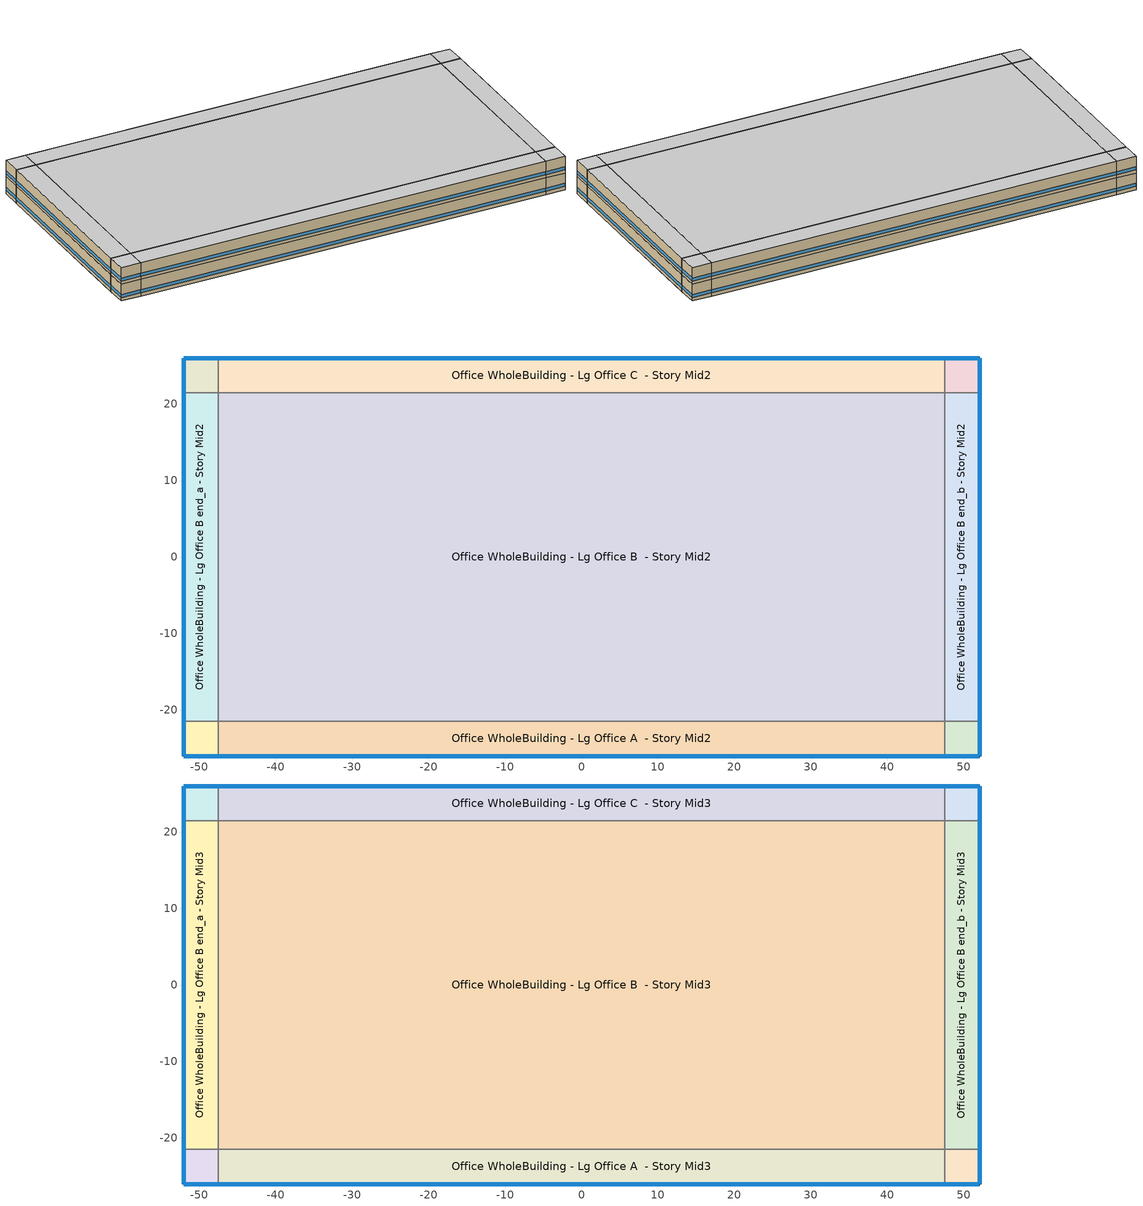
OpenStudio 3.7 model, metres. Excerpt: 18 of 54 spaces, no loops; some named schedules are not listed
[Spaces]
Office WholeBuilding - Lg Office A end_a - Story Mid2
 floor adiabatic (Typical Interior Floor): -52.05,-26.03 -52.05,-21.46 -47.48,-21.46 -47.48,-26.03 z7.92
 wall outside: -52.05,-21.46 -52.05,-26.03 -47.48,-26.03 z7.92:11.89
 wall to Office WholeBuilding - Lg Office B end_a - Story Mid2: -47.48,-21.46 -52.05,-21.46 z7.92:11.89
 wall to Office WholeBuilding - Lg Office A  - Story Mid2: -47.48,-26.03 -47.48,-21.46 z7.92:11.89
 window (Window U-0.56 SHGC 0.27): -52.05,-21.48 -52.05,-26 / -52.03,-26.03 -47.51,-26.03 z8.69:9.41
 ceiling adiabatic (Typical Interior Ceiling): -47.48,-26.03 -47.48,-21.46 -52.05,-21.46 -52.05,-26.03 z11.89
Office WholeBuilding - Lg Office B end_a - Story Mid2
 floor adiabatic (Typical Interior Floor): -52.05,-21.46 -52.05,21.46 -47.48,21.46 -47.48,-21.46 z7.92
 wall outside: -52.05,21.46 -52.05,-21.46 z7.92:11.89
 wall to Office WholeBuilding - Lg Office C end_a - Story Mid2: -47.48,21.46 -52.05,21.46 z7.92:11.89
 wall to Office WholeBuilding - Lg Office B  - Story Mid2: -47.48,-21.46 -47.48,21.46 z7.92:11.89
 window (Window U-0.56 SHGC 0.27): -52.05,21.43 -52.05,-21.43 z8.69:9.4
 ceiling adiabatic (Typical Interior Ceiling): -47.48,-21.46 -47.48,21.46 -52.05,21.46 -52.05,-21.46 z11.89
Office WholeBuilding - Lg Office C end_a - Story Mid2
 floor adiabatic (Typical Interior Floor): -52.05,21.46 -52.05,26.03 -47.48,26.03 -47.48,21.46 z7.92
 wall outside: -47.48,26.03 -52.05,26.03 -52.05,21.46 z7.92:11.89
 wall to Office WholeBuilding - Lg Office C  - Story Mid2: -47.48,21.46 -47.48,26.03 z7.92:11.89
 window (Window U-0.56 SHGC 0.27): -52.05,26 -52.05,21.48 / -47.51,26.03 -52.03,26.03 z8.69:9.41
 ceiling adiabatic (Typical Interior Ceiling): -47.48,21.46 -47.48,26.03 -52.05,26.03 -52.05,21.46 z11.89
Office WholeBuilding - Lg Office A  - Story Mid2
 floor adiabatic (Typical Interior Floor): -47.48,-26.03 -47.48,-21.46 47.48,-21.46 47.48,-26.03 z7.92
 wall outside: -47.48,-26.03 47.48,-26.03 z7.92:11.89
 wall to Office WholeBuilding - Lg Office B  - Story Mid2: 47.48,-21.46 -47.48,-21.46 z7.92:11.89
 wall to Office WholeBuilding - Lg Office A end_b - Story Mid2: 47.48,-26.03 47.48,-21.46 z7.92:11.89
 window (Window U-0.56 SHGC 0.27): -47.46,-26.03 47.46,-26.03 z8.69:9.4
 ceiling adiabatic (Typical Interior Ceiling): 47.48,-26.03 47.48,-21.46 -47.48,-21.46 -47.48,-26.03 z11.89
Office WholeBuilding - Lg Office B  - Story Mid2
 floor adiabatic (Typical Interior Floor): -47.48,-21.46 -47.48,21.46 47.48,21.46 47.48,-21.46 z7.92
 wall to Office WholeBuilding - Lg Office C  - Story Mid2: 47.48,21.46 -47.48,21.46 z7.92:11.89
 wall to Office WholeBuilding - Lg Office B end_b - Story Mid2: 47.48,-21.46 47.48,21.46 z7.92:11.89
 ceiling adiabatic (Typical Interior Ceiling): 47.48,-21.46 47.48,21.46 -47.48,21.46 -47.48,-21.46 z11.89
Office WholeBuilding - Lg Office C  - Story Mid2
 floor adiabatic (Typical Interior Floor): -47.48,21.46 -47.48,26.03 47.48,26.03 47.48,21.46 z7.92
 wall outside: 47.48,26.03 -47.48,26.03 z7.92:11.89
 wall to Office WholeBuilding - Lg Office C end_b - Story Mid2: 47.48,21.46 47.48,26.03 z7.92:11.89
 window (Window U-0.56 SHGC 0.27): 47.46,26.03 -47.46,26.03 z8.69:9.4
 ceiling adiabatic (Typical Interior Ceiling): 47.48,21.46 47.48,26.03 -47.48,26.03 -47.48,21.46 z11.89
Office WholeBuilding - Lg Office A end_b - Story Mid2
 floor adiabatic (Typical Interior Floor): 47.48,-26.03 47.48,-21.46 52.05,-21.46 52.05,-26.03 z7.92
 wall outside: 47.48,-26.03 52.05,-26.03 52.05,-21.46 z7.92:11.89
 wall to Office WholeBuilding - Lg Office B end_b - Story Mid2: 52.05,-21.46 47.48,-21.46 z7.92:11.89
 window (Window U-0.56 SHGC 0.27): 47.51,-26.03 52.03,-26.03 / 52.05,-26 52.05,-21.48 z8.69:9.41
 ceiling adiabatic (Typical Interior Ceiling): 52.05,-26.03 52.05,-21.46 47.48,-21.46 47.48,-26.03 z11.89
Office WholeBuilding - Lg Office B end_b - Story Mid2
 floor adiabatic (Typical Interior Floor): 47.48,-21.46 47.48,21.46 52.05,21.46 52.05,-21.46 z7.92
 wall outside: 52.05,-21.46 52.05,21.46 z7.92:11.89
 wall to Office WholeBuilding - Lg Office C end_b - Story Mid2: 52.05,21.46 47.48,21.46 z7.92:11.89
 window (Window U-0.56 SHGC 0.27): 52.05,-21.43 52.05,21.43 z8.69:9.4
 ceiling adiabatic (Typical Interior Ceiling): 52.05,-21.46 52.05,21.46 47.48,21.46 47.48,-21.46 z11.89
Office WholeBuilding - Lg Office C end_b - Story Mid2
 floor adiabatic (Typical Interior Floor): 47.48,21.46 47.48,26.03 52.05,26.03 52.05,21.46 z7.92
 wall outside: 52.05,21.46 52.05,26.03 47.48,26.03 z7.92:11.89
 window (Window U-0.56 SHGC 0.27): 52.03,26.03 47.51,26.03 / 52.05,21.48 52.05,26 z8.69:9.41
 ceiling adiabatic (Typical Interior Ceiling): 52.05,21.46 52.05,26.03 47.48,26.03 47.48,21.46 z11.89
Office WholeBuilding - Lg Office A end_a - Story Mid3
 floor adiabatic (Typical Interior Floor): -52.05,-26.03 -52.05,-21.46 -47.48,-21.46 -47.48,-26.03 z11.89
 wall outside: -52.05,-21.46 -52.05,-26.03 -47.48,-26.03 z11.89:15.85
 wall to Office WholeBuilding - Lg Office B end_a - Story Mid3: -47.48,-21.46 -52.05,-21.46 z11.89:15.85
 wall to Office WholeBuilding - Lg Office A  - Story Mid3: -47.48,-26.03 -47.48,-21.46 z11.89:15.85
 window (Window U-0.56 SHGC 0.27): -52.05,-21.48 -52.05,-26 / -52.03,-26.03 -47.51,-26.03 z12.65:13.37
 ceiling adiabatic (Typical Interior Ceiling): -47.48,-26.03 -47.48,-21.46 -52.05,-21.46 -52.05,-26.03 z15.85
Office WholeBuilding - Lg Office B end_a - Story Mid3
 floor adiabatic (Typical Interior Floor): -52.05,-21.46 -52.05,21.46 -47.48,21.46 -47.48,-21.46 z11.89
 wall outside: -52.05,21.46 -52.05,-21.46 z11.89:15.85
 wall to Office WholeBuilding - Lg Office C end_a - Story Mid3: -47.48,21.46 -52.05,21.46 z11.89:15.85
 wall to Office WholeBuilding - Lg Office B  - Story Mid3: -47.48,-21.46 -47.48,21.46 z11.89:15.85
 window (Window U-0.56 SHGC 0.27): -52.05,21.43 -52.05,-21.43 z12.65:13.36
 ceiling adiabatic (Typical Interior Ceiling): -47.48,-21.46 -47.48,21.46 -52.05,21.46 -52.05,-21.46 z15.85
Office WholeBuilding - Lg Office C end_a - Story Mid3
 floor adiabatic (Typical Interior Floor): -52.05,21.46 -52.05,26.03 -47.48,26.03 -47.48,21.46 z11.89
 wall outside: -47.48,26.03 -52.05,26.03 -52.05,21.46 z11.89:15.85
 wall to Office WholeBuilding - Lg Office C  - Story Mid3: -47.48,21.46 -47.48,26.03 z11.89:15.85
 window (Window U-0.56 SHGC 0.27): -52.05,26 -52.05,21.48 / -47.51,26.03 -52.03,26.03 z12.65:13.37
 ceiling adiabatic (Typical Interior Ceiling): -47.48,21.46 -47.48,26.03 -52.05,26.03 -52.05,21.46 z15.85
Office WholeBuilding - Lg Office A  - Story Mid3
 floor adiabatic (Typical Interior Floor): -47.48,-26.03 -47.48,-21.46 47.48,-21.46 47.48,-26.03 z11.89
 wall outside: -47.48,-26.03 47.48,-26.03 z11.89:15.85
 wall to Office WholeBuilding - Lg Office B  - Story Mid3: 47.48,-21.46 -47.48,-21.46 z11.89:15.85
 wall to Office WholeBuilding - Lg Office A end_b - Story Mid3: 47.48,-26.03 47.48,-21.46 z11.89:15.85
 window (Window U-0.56 SHGC 0.27): -47.46,-26.03 47.46,-26.03 z12.65:13.36
 ceiling adiabatic (Typical Interior Ceiling): 47.48,-26.03 47.48,-21.46 -47.48,-21.46 -47.48,-26.03 z15.85
Office WholeBuilding - Lg Office B  - Story Mid3
 floor adiabatic (Typical Interior Floor): -47.48,-21.46 -47.48,21.46 47.48,21.46 47.48,-21.46 z11.89
 wall to Office WholeBuilding - Lg Office C  - Story Mid3: 47.48,21.46 -47.48,21.46 z11.89:15.85
 wall to Office WholeBuilding - Lg Office B end_b - Story Mid3: 47.48,-21.46 47.48,21.46 z11.89:15.85
 ceiling adiabatic (Typical Interior Ceiling): 47.48,-21.46 47.48,21.46 -47.48,21.46 -47.48,-21.46 z15.85
Office WholeBuilding - Lg Office C  - Story Mid3
 floor adiabatic (Typical Interior Floor): -47.48,21.46 -47.48,26.03 47.48,26.03 47.48,21.46 z11.89
 wall outside: 47.48,26.03 -47.48,26.03 z11.89:15.85
 wall to Office WholeBuilding - Lg Office C end_b - Story Mid3: 47.48,21.46 47.48,26.03 z11.89:15.85
 window (Window U-0.56 SHGC 0.27): 47.46,26.03 -47.46,26.03 z12.65:13.36
 ceiling adiabatic (Typical Interior Ceiling): 47.48,21.46 47.48,26.03 -47.48,26.03 -47.48,21.46 z15.85
Office WholeBuilding - Lg Office A end_b - Story Mid3
 floor adiabatic (Typical Interior Floor): 47.48,-26.03 47.48,-21.46 52.05,-21.46 52.05,-26.03 z11.89
 wall outside: 47.48,-26.03 52.05,-26.03 52.05,-21.46 z11.89:15.85
 wall to Office WholeBuilding - Lg Office B end_b - Story Mid3: 52.05,-21.46 47.48,-21.46 z11.89:15.85
 window (Window U-0.56 SHGC 0.27): 47.51,-26.03 52.03,-26.03 / 52.05,-26 52.05,-21.48 z12.65:13.37
 ceiling adiabatic (Typical Interior Ceiling): 52.05,-26.03 52.05,-21.46 47.48,-21.46 47.48,-26.03 z15.85
Office WholeBuilding - Lg Office B end_b - Story Mid3
 floor adiabatic (Typical Interior Floor): 47.48,-21.46 47.48,21.46 52.05,21.46 52.05,-21.46 z11.89
 wall outside: 52.05,-21.46 52.05,21.46 z11.89:15.85
 wall to Office WholeBuilding - Lg Office C end_b - Story Mid3: 52.05,21.46 47.48,21.46 z11.89:15.85
 window (Window U-0.56 SHGC 0.27): 52.05,-21.43 52.05,21.43 z12.65:13.36
 ceiling adiabatic (Typical Interior Ceiling): 52.05,-21.46 52.05,21.46 47.48,21.46 47.48,-21.46 z15.85
Office WholeBuilding - Lg Office C end_b - Story Mid3
 floor adiabatic (Typical Interior Floor): 47.48,21.46 47.48,26.03 52.05,26.03 52.05,21.46 z11.89
 wall outside: 52.05,21.46 52.05,26.03 47.48,26.03 z11.89:15.85
 window (Window U-0.56 SHGC 0.27): 52.03,26.03 47.51,26.03 / 52.05,21.48 52.05,26 z12.65:13.37
 ceiling adiabatic (Typical Interior Ceiling): 52.05,21.46 52.05,26.03 47.48,26.03 47.48,21.46 z15.85
[Site]
Fulton Co Arpt Brow: Latitude {deg}=33.78; Longitude {deg}=-84.52; Time Zone {hr}=-5; Elevation {m}=256; Terrain=City
[Site:WaterMainsTemperature]
Calculation Method=Correlation; Annual Average Outdoor Air Temperature {C}=17.0175; Maximum Difference In Monthly Average Outdoor Air Temperatures {deltaC}=22.3
[SizingPeriod:DesignDay] Barometric Pressure {Pa}=98287; Rain Indicator=No; Snow Indicator=No; Day of Month=21; Daylight Saving Time Indicator=No; Humidity Condition Type=Wetbulb; Dry-Bulb Temperature Range Modifier Type=DefaultMultipliers
Name | Maximum Dry-Bulb Temperature {C} | Daily Dry-Bulb Temperature Range {deltaC} | Wind Speed {m/s} | Wind Direction {deg} | Month | Day Type | Wetbulb or DewPoint at Maximum Dry-Bulb {C} | Solar Model Indicator | ASHRAE Clear Sky Optical Depth for Beam Irradiance | ASHRAE Clear Sky Optical Depth for Diffuse Irradiance | Sky Clearness
Fulton Co Arpt Brow Ann Clg .4% Condns DB=>MWB 1 | 34.4 | 10.4 | 3.2 | 310 | 7 | SummerDesignDay | 23.6 | ASHRAETau | 0.442 | 2.202
Fulton Co Arpt Brow Ann Clg .4% Condns WB=>MDB 1 | 31.6 | 10.4 | 3.2 | 310 | 7 | SummerDesignDay | 25.4 | ASHRAETau | 0.442 | 2.202
Fulton Co Arpt Brow Ann Htg 99.6% Condns DB 1 | -6.2 | 0 | 2.9 | 330 | 1 | WinterDesignDay | -6.2 | ASHRAEClearSky |  |  | 0
Fulton Co Arpt Brow August .4% Condns DB=>MCWB 1 | 37 | 10.3 | 3.2 | 310 | 8 | SummerDesignDay | 23.4 | ASHRAETau | 0.429 | 2.269
[ClimateZones]
Climate Zone Institution Name 1=ASHRAE; Climate Zone Document Name 1=ANSI/ASHRAE Standard 169; Climate Zone Document Year 1=2006; Climate Zone Value 1=ASHRAE 169-2013-3A; Climate Zone Institution Name 2=CEC; Climate Zone Document Name 2=California Climate Zone Descriptions; Climate Zone Document Year 2=1995
[Building]
ComStock 90.1-2004|LargeOffice: Default Construction Set=ComStock 90.1-2004 - Office - ASHRAE 169-2013-3A; Default Schedule Set=Building Default Schedule Set; Standards Building Type=Office
[Site:GroundTemperature:FCfactorMethod]
January Ground Temperature {C}=16; February Ground Temperature {C}=11.9; March Ground Temperature {C}=7.7; April Ground Temperature {C}=4; May Ground Temperature {C}=7.9; June Ground Temperature {C}=13.8; July Ground Temperature {C}=17.2; August Ground Temperature {C}=20.8; September Ground Temperature {C}=24.8; October Ground Temperature {C}=26.1; November Ground Temperature {C}=26.5; December Ground Temperature {C}=22.5
[DefaultConstructionSet]
ComStock 90.1-2004 - Office - ASHRAE 169-2013-3A: Default Exterior Surface Constructions=Default Surface Constructions 1; Default Interior Surface Constructions=Default Surface Constructions 2; Default Ground Contact Surface Constructions=Default Surface Constructions 3; Default Exterior SubSurface Constructions=Default Sub Surface Constructions 1; Default Interior SubSurface Constructions=Default Sub Surface Constructions 2; Interior Partition Construction=Typical Interior Partition
[DefaultSurfaceConstructions]
Name | Floor Construction | Wall Construction | Roof Ceiling Construction
Default Surface Constructions 1 | Typical Insulated Exterior Mass Floor R-9.35 | Typical Insulated Steel Framed Exterior Wall R-8.06 | Typical IEAD Roof R-15.87
Default Surface Constructions 2 | Typical Interior Floor | Typical Interior Wall | Typical Interior Ceiling
Default Surface Constructions 3 | Typical Insulated Carpeted 6in Slab Floor | Typical Insulated Basement Mass Wall
[Construction]
Typical Insulated Exterior Mass Floor R-9.35: Typical Insulation R-6.78, 4 in. Normalweight Concrete Floor, Typical Carpet Pad
Typical IEAD Roof R-15.87: Roof Membrane, Typical Insulation R-14.76, Metal Roof Surface
Typical Interior Floor: 100mm Normalweight concrete floor, CP02 CARPET PAD
Typical Interior Wall: G01 13mm gypsum board, G01 13mm gypsum board
Typical Interior Ceiling: CP02 CARPET PAD, 100mm Normalweight concrete floor
Typical Insulated Carpeted 6in Slab Floor: 6 in. Normalweight Concrete Floor, Typical Carpet Pad
Typical Insulated Basement Mass Wall: 8 in. Concrete Block Basement Wall
U 0.57 SHGC 0.25 Dbl Ref-C-H Clr 6mm/6mm Air: REF C CLEAR HI 6MM, AIR 6MM, CLEAR 6MM
Typical Insulated Metal Door R-1.43: F08 Metal surface, Typical Insulation R-0.58
Typical Overhead Door R-0.86: Typical Insulation R-0.01
U 1.17 SHGC 0.39 Simple Glazing Skylight U-1.17 SHGC 0.0: U 1.17 SHGC 0.39 Simple Glazing U-1.17 SHGC 0.0
Typical Interior Window: Clear 3mm
Typical Interior Door; Typical Interior Partition: G05 25mm wood
Typical Insulated Steel Framed Exterior Wall R-8.06: 25mm Stucco, 5/8 in. Gypsum Board, Typical Insulation R-5.89, 5/8 in. Gypsum Board
InteriorFurnishings 1: Std Wood 6inch 1
Window U-0.56 SHGC 0.27: Simple Glazing Double - LowE - Tinted/Reflective - Aluminum
[Material:NoMass] Roughness=Smooth; Thermal Absorptance=0.9; Solar Absorptance=0.7
Name | Thermal Resistance {m2-K/W} | Visible Absorptance
Typical Insulation R-6.78 | 1.19347 | 0.7
Typical Carpet Pad; CP02 CARPET PAD | 0.21648 | 0.8
Typical Insulation R-14.76 | 2.59864 | 0.7
Typical Insulation R-0.58 | 0.101875 | 0.7
Typical Insulation R-0.01 | 0.001 | 0.7
Typical Insulation R-5.89 | 1.03652 | 0.7
[Material] Thermal Absorptance=0.9
Name | Roughness | Thickness {m} | Conductivity {W/m-K} | Density {kg/m3} | Specific Heat {J/kg-K} | Solar Absorptance | Visible Absorptance
4 in. Normalweight Concrete Floor | MediumRough | 0.1016 | 2.31 | 2322 | 832 | 0.7 | 0.7
Roof Membrane | VeryRough | 0.0095 | 0.16 | 1121.29 | 1460 | 0.7 | 0.7
Metal Roof Surface; F08 Metal surface | Smooth | 0.0008 | 45.28 | 7824 | 500 | 0.7 | 0.7
100mm Normalweight concrete floor | MediumRough | 0.1016 | 2.31045 | 2322 | 832.557 | 0.7 | 0.7
G01 13mm gypsum board | Smooth | 0.0127 | 0.160031 | 800.001 | 1090.73 | 0.7 | 0.5
6 in. Normalweight Concrete Floor | MediumRough | 0.1524 | 2.31 | 2322 | 832 | 0.7 | 0.7
8 in. Concrete Block Basement Wall | MediumRough | 0.2032 | 1.326 | 1842 | 912 | 0.7 | 0.7
G05 25mm wood | MediumSmooth | 0.0254 | 0.15 | 608 | 1630 | 0.5 | 0.5
25mm Stucco | Smooth | 0.0254 | 0.72 | 1856 | 840 | 0.7 | 0.7
5/8 in. Gypsum Board | MediumSmooth | 0.0159 | 0.16 | 800 | 1090 | 0.7 | 0.7
Std Wood 6inch 1 | MediumSmooth | 0.15 | 0.12 | 540 | 1210 | 0.7 | 0.7
[DefaultSubSurfaceConstructions]
Name | Fixed Window Construction | Operable Window Construction | Door Construction | Glass Door Construction | Overhead Door Construction | Skylight Construction | Tubular Daylight Dome Construction | Tubular Daylight Diffuser Construction
Default Sub Surface Constructions 1 | U 0.57 SHGC 0.25 Dbl Ref-C-H Clr 6mm/6mm Air | U 0.57 SHGC 0.25 Dbl Ref-C-H Clr 6mm/6mm Air | Typical Insulated Metal Door R-1.43 | U 0.57 SHGC 0.25 Dbl Ref-C-H Clr 6mm/6mm Air | Typical Overhead Door R-0.86 | U 1.17 SHGC 0.39 Simple Glazing Skylight U-1.17 SHGC 0.0 | Typical Interior Window | Typical Interior Window
Default Sub Surface Constructions 2 | Typical Interior Window | Typical Interior Window | Typical Interior Door
[WindowMaterial:Glazing] Optical Data Type=SpectralAverage; Infrared Transmittance at Normal Incidence=0; Front Side Infrared Hemispherical Emissivity=0.84; Conductivity {W/m-K}=0.9; Dirt Correction Factor for Solar and Visible Transmittance=1; Solar Diffusing=No
Name | Thickness {m} | Solar Transmittance at Normal Incidence | Front Side Solar Reflectance at Normal Incidence | Back Side Solar Reflectance at Normal Incidence | Visible Transmittance at Normal Incidence | Front Side Visible Reflectance at Normal Incidence | Back Side Visible Reflectance at Normal Incidence | Back Side Infrared Hemispherical Emissivity
REF C CLEAR HI 6MM | 0.006 | 0.2 | 0.16 | 0.39 | 0.22 | 0.17 | 0.35 | 0.55
CLEAR 6MM | 0.006 | 0.775 | 0.071 | 0.071 | 0.881 | 0.08 | 0.08 | 0.84
Clear 3mm | 0.003 | 0.837 | 0.075 | 0.075 | 0.898 | 0.081 | 0.081 | 0.84
[WindowMaterial:Gas]
AIR 6MM: Gas Type=Air; Thickness {m}=0.0063
[WindowMaterial:SimpleGlazingSystem]
Name | U-Factor {W/m2-K} | Solar Heat Gain Coefficient | Visible Transmittance
U 1.17 SHGC 0.39 Simple Glazing U-1.17 SHGC 0.0 | 6.64357 | 0.39 | 0.23
Simple Glazing Double - LowE - Tinted/Reflective - Aluminum | 3.16279 | 0.274 | 0.359
[SpaceType]
Office WholeBuilding - Lg Office - ComStock 90.1-2004: Default Schedule Set=Office WholeBuilding - Lg Office Schedule Set; Design Specification Outdoor Air Object=Office WholeBuilding - Lg Office Ventilation; Standards Building Type=Office; Standards Space Type=WholeBuilding - Lg Office
[BuildingStory] Nominal Floor to Floor Height {m}=3.9624
Name | Nominal Z Coordinate {m}
Story Mid2 | 7.9248
Story Mid3 | 11.8872
[Space] Space Type=Office WholeBuilding - Lg Office - ComStock 90.1-2004
Name | Building Story | Thermal Zone
Office WholeBuilding - Lg Office A end_a - Story Mid2 | Story Mid2 | Zone Office WholeBuilding - Lg Office A end_a - Story Mid2
Office WholeBuilding - Lg Office B end_a - Story Mid2 | Story Mid2 | Zone Office WholeBuilding - Lg Office B end_a - Story Mid2
Office WholeBuilding - Lg Office C end_a - Story Mid2 | Story Mid2 | Zone Office WholeBuilding - Lg Office C end_a - Story Mid2
Office WholeBuilding - Lg Office A  - Story Mid2 | Story Mid2 | Zone Office WholeBuilding - Lg Office A  - Story Mid2
Office WholeBuilding - Lg Office B  - Story Mid2 | Story Mid2 | Zone Office WholeBuilding - Lg Office B  - Story Mid2
Office WholeBuilding - Lg Office C  - Story Mid2 | Story Mid2 | Zone Office WholeBuilding - Lg Office C  - Story Mid2
Office WholeBuilding - Lg Office A end_b - Story Mid2 | Story Mid2 | Zone Office WholeBuilding - Lg Office A end_b - Story Mid2
Office WholeBuilding - Lg Office B end_b - Story Mid2 | Story Mid2 | Zone Office WholeBuilding - Lg Office B end_b - Story Mid2
Office WholeBuilding - Lg Office C end_b - Story Mid2 | Story Mid2 | Zone Office WholeBuilding - Lg Office C end_b - Story Mid2
Office WholeBuilding - Lg Office A end_a - Story Mid3 | Story Mid3 | Zone Office WholeBuilding - Lg Office A end_a - Story Mid3
Office WholeBuilding - Lg Office B end_a - Story Mid3 | Story Mid3 | Zone Office WholeBuilding - Lg Office B end_a - Story Mid3
Office WholeBuilding - Lg Office C end_a - Story Mid3 | Story Mid3 | Zone Office WholeBuilding - Lg Office C end_a - Story Mid3
Office WholeBuilding - Lg Office A  - Story Mid3 | Story Mid3 | Zone Office WholeBuilding - Lg Office A  - Story Mid3
Office WholeBuilding - Lg Office B  - Story Mid3 | Story Mid3 | Zone Office WholeBuilding - Lg Office B  - Story Mid3
Office WholeBuilding - Lg Office C  - Story Mid3 | Story Mid3 | Zone Office WholeBuilding - Lg Office C  - Story Mid3
Office WholeBuilding - Lg Office A end_b - Story Mid3 | Story Mid3 | Zone Office WholeBuilding - Lg Office A end_b - Story Mid3
Office WholeBuilding - Lg Office B end_b - Story Mid3 | Story Mid3 | Zone Office WholeBuilding - Lg Office B end_b - Story Mid3
Office WholeBuilding - Lg Office C end_b - Story Mid3 | Story Mid3 | Zone Office WholeBuilding - Lg Office C end_b - Story Mid3
[ThermalZone] Multiplier=1; Use Ideal Air Loads=No
Name | Thermostat
Zone Office WholeBuilding - Lg Office A end_a - Story Mid2 | Office WholeBuilding - Lg Office - ComStock 90.1-2004 Thermostat 8
Zone Office WholeBuilding - Lg Office B end_a - Story Mid2 | Office WholeBuilding - Lg Office - ComStock 90.1-2004 Thermostat 26
Zone Office WholeBuilding - Lg Office C end_a - Story Mid2 | Office WholeBuilding - Lg Office - ComStock 90.1-2004 Thermostat 44
Zone Office WholeBuilding - Lg Office A  - Story Mid2 | Office WholeBuilding - Lg Office - ComStock 90.1-2004 Thermostat 2
Zone Office WholeBuilding - Lg Office B  - Story Mid2 | Office WholeBuilding - Lg Office - ComStock 90.1-2004 Thermostat 20
Zone Office WholeBuilding - Lg Office C  - Story Mid2 | Office WholeBuilding - Lg Office - ComStock 90.1-2004 Thermostat 38
Zone Office WholeBuilding - Lg Office A end_b - Story Mid2 | Office WholeBuilding - Lg Office - ComStock 90.1-2004 Thermostat 14
Zone Office WholeBuilding - Lg Office B end_b - Story Mid2 | Office WholeBuilding - Lg Office - ComStock 90.1-2004 Thermostat 32
Zone Office WholeBuilding - Lg Office C end_b - Story Mid2 | Office WholeBuilding - Lg Office - ComStock 90.1-2004 Thermostat 50
Zone Office WholeBuilding - Lg Office A end_a - Story Mid3 | Office WholeBuilding - Lg Office - ComStock 90.1-2004 Thermostat 9
Zone Office WholeBuilding - Lg Office B end_a - Story Mid3 | Office WholeBuilding - Lg Office - ComStock 90.1-2004 Thermostat 27
Zone Office WholeBuilding - Lg Office C end_a - Story Mid3 | Office WholeBuilding - Lg Office - ComStock 90.1-2004 Thermostat 45
Zone Office WholeBuilding - Lg Office A  - Story Mid3 | Office WholeBuilding - Lg Office - ComStock 90.1-2004 Thermostat 3
Zone Office WholeBuilding - Lg Office B  - Story Mid3 | Office WholeBuilding - Lg Office - ComStock 90.1-2004 Thermostat 21
Zone Office WholeBuilding - Lg Office C  - Story Mid3 | Office WholeBuilding - Lg Office - ComStock 90.1-2004 Thermostat 39
Zone Office WholeBuilding - Lg Office A end_b - Story Mid3 | Office WholeBuilding - Lg Office - ComStock 90.1-2004 Thermostat 15
Zone Office WholeBuilding - Lg Office B end_b - Story Mid3 | Office WholeBuilding - Lg Office - ComStock 90.1-2004 Thermostat 33
Zone Office WholeBuilding - Lg Office C end_b - Story Mid3 | Office WholeBuilding - Lg Office - ComStock 90.1-2004 Thermostat 51
[People:Definition]
Office WholeBuilding - Lg Office People Definition: Number of People Calculation Method=People/Area; People per Space Floor Area {person/m2}=0.0538196; Fraction Radiant=0.3
[People]
Office WholeBuilding - Lg Office People: People Definition=Office WholeBuilding - Lg Office People Definition; Space or SpaceType=Office WholeBuilding - Lg Office - ComStock 90.1-2004; Work Efficiency Schedule=Work Efficiency Schedule; Clothing Insulation Schedule=Clothing Schedule; Air Velocity Schedule=Air Velocity Schedule; Multiplier=1
[Lights:Definition] Design Level Calculation Method=Watts/Area; Fraction Visible=0.2; Return Air Fraction=0
Name | Watts per Space Floor Area {W/m2} | Fraction Radiant
Office WholeBuilding - Lg Office - ComStock 90.1-2004 General Lights Definition | 4.61388 | 0.365
Office WholeBuilding - Lg Office - ComStock 90.1-2004 Wall Wash Lights Definition | 1.07152 | 0.165
[ElectricEquipment:Definition]
Office WholeBuilding - Lg Office Elec Equip Definition: Design Level Calculation Method=Watts/Area; Watts per Space Floor Area {W/m2}=8.07293; Fraction Latent=0; Fraction Radiant=0.5; Fraction Lost=0
[ElectricEquipment]
Office WholeBuilding - Lg Office Elec Equip: Electric Equipment Definition=Office WholeBuilding - Lg Office Elec Equip Definition; Space or SpaceType=Office WholeBuilding - Lg Office - ComStock 90.1-2004; Schedule=Office BLDG_EQUIP_EndUseData BPR Adjusted
[DesignSpecification:OutdoorAir]
Office WholeBuilding - Lg Office Ventilation: Outdoor Air Method=Sum; Outdoor Air Flow per Floor Area {m3/s-m2}=0.000508
[DefaultScheduleSet]
Name | Number of People Schedule | People Activity Level Schedule | Lighting Schedule | Electric Equipment Schedule | Infiltration Schedule | Hours of Operation Schedule
Office WholeBuilding - Lg Office Schedule Set | OfficeLarge BLDG_OCC_SCH | OfficeLarge ACTIVITY_SCH | Office BLDG_LIGHT_EndUseData | Office BLDG_EQUIP_EndUseData | OfficeLarge INFIL_SCH_PNNL
Building Default Schedule Set |  |  |  |  |  | Building Hours of Operation NonResidential
[Exterior:Lights:Definition]
Name | Design Level {W}
Parking Areas and Drives Def (W/ft^2) | 0.0414577
Building Facades Def (W/ft^2) | 0.2
Main Entries Def (W/ft) | 30
Other Doors Def (W/ft) | 20
[Exterior:Lights] Control Option=AstronomicalClock
Name | Exterior Lights Definition | Schedule | Multiplier
Parking Areas and Drives | Parking Areas and Drives Def (W/ft^2) | Always On Discrete | 228629
Building Facades | Building Facades Def (W/ft^2) | Schedule Ruleset 1 | 13321
Main Entries | Main Entries Def (W/ft) | Always On Discrete | 46.6667
Other Doors | Other Doors Def (W/ft) | Always On Discrete | 70
[ThermostatSetpoint:DualSetpoint] Heating Setpoint Temperature Schedule=OfficeLarge HTGSETP_SCH_YES_OPTIMUM; Cooling Setpoint Temperature Schedule=OfficeLarge CLGSETP_SCH_NO_SETBACK
Office WholeBuilding - Lg Office - ComStock 90.1-2004 Thermostat 2; Office WholeBuilding - Lg Office - ComStock 90.1-2004 Thermostat 3; Office WholeBuilding - Lg Office - ComStock 90.1-2004 Thermostat 8; Office WholeBuilding - Lg Office - ComStock 90.1-2004 Thermostat 9; Office WholeBuilding - Lg Office - ComStock 90.1-2004 Thermostat 14; Office WholeBuilding - Lg Office - ComStock 90.1-2004 Thermostat 15; Office WholeBuilding - Lg Office - ComStock 90.1-2004 Thermostat 20; Office WholeBuilding - Lg Office - ComStock 90.1-2004 Thermostat 21; Office WholeBuilding - Lg Office - ComStock 90.1-2004 Thermostat 26; Office WholeBuilding - Lg Office - ComStock 90.1-2004 Thermostat 27; Office WholeBuilding - Lg Office - ComStock 90.1-2004 Thermostat 32; Office WholeBuilding - Lg Office - ComStock 90.1-2004 Thermostat 33; Office WholeBuilding - Lg Office - ComStock 90.1-2004 Thermostat 38; Office WholeBuilding - Lg Office - ComStock 90.1-2004 Thermostat 39; Office WholeBuilding - Lg Office - ComStock 90.1-2004 Thermostat 44; Office WholeBuilding - Lg Office - ComStock 90.1-2004 Thermostat 45; Office WholeBuilding - Lg Office - ComStock 90.1-2004 Thermostat 50; Office WholeBuilding - Lg Office - ComStock 90.1-2004 Thermostat 51
[InternalMass:Definition]
Internal Mass Definition 2: Construction=InteriorFurnishings 1; Design Level Calculation Method=SurfaceArea/Area; Surface Area per Space Floor Area=2
[InternalMass] Internal Mass Definition=Internal Mass Definition 2; Multiplier=1
Name | Space or SpaceType
Office WholeBuilding - Lg Office C end_b - Story Mid3 Mass | Office WholeBuilding - Lg Office C end_b - Story Mid3
Office WholeBuilding - Lg Office B end_b - Story Mid3 Mass | Office WholeBuilding - Lg Office B end_b - Story Mid3
Office WholeBuilding - Lg Office C  - Story Mid3 Mass | Office WholeBuilding - Lg Office C  - Story Mid3
Office WholeBuilding - Lg Office C end_a - Story Mid3 Mass | Office WholeBuilding - Lg Office C end_a - Story Mid3
Office WholeBuilding - Lg Office C  - Story Mid2 Mass | Office WholeBuilding - Lg Office C  - Story Mid2
Office WholeBuilding - Lg Office A  - Story Mid3 Mass | Office WholeBuilding - Lg Office A  - Story Mid3
Office WholeBuilding - Lg Office B end_a - Story Mid3 Mass | Office WholeBuilding - Lg Office B end_a - Story Mid3
Office WholeBuilding - Lg Office A end_b - Story Mid3 Mass | Office WholeBuilding - Lg Office A end_b - Story Mid3
Office WholeBuilding - Lg Office B  - Story Mid3 Mass | Office WholeBuilding - Lg Office B  - Story Mid3
Office WholeBuilding - Lg Office C end_b - Story Mid2 Mass | Office WholeBuilding - Lg Office C end_b - Story Mid2
Office WholeBuilding - Lg Office B  - Story Mid2 Mass | Office WholeBuilding - Lg Office B  - Story Mid2
Office WholeBuilding - Lg Office A end_a - Story Mid2 Mass | Office WholeBuilding - Lg Office A end_a - Story Mid2
Office WholeBuilding - Lg Office A  - Story Mid2 Mass | Office WholeBuilding - Lg Office A  - Story Mid2
Office WholeBuilding - Lg Office B end_b - Story Mid2 Mass | Office WholeBuilding - Lg Office B end_b - Story Mid2
Office WholeBuilding - Lg Office C end_a - Story Mid2 Mass | Office WholeBuilding - Lg Office C end_a - Story Mid2
Office WholeBuilding - Lg Office A end_b - Story Mid2 Mass | Office WholeBuilding - Lg Office A end_b - Story Mid2
Office WholeBuilding - Lg Office B end_a - Story Mid2 Mass | Office WholeBuilding - Lg Office B end_a - Story Mid2
Office WholeBuilding - Lg Office A end_a - Story Mid3 Mass | Office WholeBuilding - Lg Office A end_a - Story Mid3
[Lights] Space or SpaceType=Office WholeBuilding - Lg Office - ComStock 90.1-2004; Schedule=Office BLDG_LIGHT_EndUseData BPR Adjusted; Fraction Replaceable=1
Name | Lights Definition
Office WholeBuilding - Lg Office - ComStock 90.1-2004 General Lighting | Office WholeBuilding - Lg Office - ComStock 90.1-2004 General Lights Definition
Office WholeBuilding - Lg Office - ComStock 90.1-2004 Wall Wash Lighting | Office WholeBuilding - Lg Office - ComStock 90.1-2004 Wall Wash Lights Definition
[SpaceInfiltration:DesignFlowRate] Design Flow Rate Calculation Method=Flow/ExteriorArea; Flow per Exterior Surface Area {m3/s-m2}=0.00123985; Velocity Term Coefficient=0
Name | Space or SpaceType | Schedule | Constant Term Coefficient | Temperature Term Coefficient | Velocity Squared Term Coefficient
Office WholeBuilding - Lg Office C end_b - Story Mid3 HVAC On Infiltration | Office WholeBuilding - Lg Office C end_b - Story Mid3 | Infiltration HVAC On Schedule | -0.0451 | 0.0046 | 0.0327
Office WholeBuilding - Lg Office C end_b - Story Mid3 HVAC Off Infiltration | Office WholeBuilding - Lg Office C end_b - Story Mid3 | Infiltration HVAC Off Schedule | 0 | 0.0173 | 0.0398
Office WholeBuilding - Lg Office B end_b - Story Mid3 HVAC On Infiltration | Office WholeBuilding - Lg Office B end_b - Story Mid3 | Infiltration HVAC On Schedule | -0.0451 | 0.0046 | 0.0327
Office WholeBuilding - Lg Office B end_b - Story Mid3 HVAC Off Infiltration | Office WholeBuilding - Lg Office B end_b - Story Mid3 | Infiltration HVAC Off Schedule | 0 | 0.0173 | 0.0398
Office WholeBuilding - Lg Office C  - Story Mid3 HVAC On Infiltration | Office WholeBuilding - Lg Office C  - Story Mid3 | Infiltration HVAC On Schedule | -0.0451 | 0.0046 | 0.0327
Office WholeBuilding - Lg Office C  - Story Mid3 HVAC Off Infiltration | Office WholeBuilding - Lg Office C  - Story Mid3 | Infiltration HVAC Off Schedule | 0 | 0.0173 | 0.0398
Office WholeBuilding - Lg Office C end_a - Story Mid3 HVAC On Infiltration | Office WholeBuilding - Lg Office C end_a - Story Mid3 | Infiltration HVAC On Schedule | -0.0451 | 0.0046 | 0.0327
Office WholeBuilding - Lg Office C end_a - Story Mid3 HVAC Off Infiltration | Office WholeBuilding - Lg Office C end_a - Story Mid3 | Infiltration HVAC Off Schedule | 0 | 0.0173 | 0.0398
Office WholeBuilding - Lg Office C  - Story Mid2 HVAC On Infiltration | Office WholeBuilding - Lg Office C  - Story Mid2 | Infiltration HVAC On Schedule | -0.0451 | 0.0046 | 0.0327
Office WholeBuilding - Lg Office C  - Story Mid2 HVAC Off Infiltration | Office WholeBuilding - Lg Office C  - Story Mid2 | Infiltration HVAC Off Schedule | 0 | 0.0173 | 0.0398
Office WholeBuilding - Lg Office A  - Story Mid3 HVAC On Infiltration | Office WholeBuilding - Lg Office A  - Story Mid3 | Infiltration HVAC On Schedule | -0.0451 | 0.0046 | 0.0327
Office WholeBuilding - Lg Office A  - Story Mid3 HVAC Off Infiltration | Office WholeBuilding - Lg Office A  - Story Mid3 | Infiltration HVAC Off Schedule | 0 | 0.0173 | 0.0398
Office WholeBuilding - Lg Office B end_a - Story Mid3 HVAC On Infiltration | Office WholeBuilding - Lg Office B end_a - Story Mid3 | Infiltration HVAC On Schedule | -0.0451 | 0.0046 | 0.0327
Office WholeBuilding - Lg Office B end_a - Story Mid3 HVAC Off Infiltration | Office WholeBuilding - Lg Office B end_a - Story Mid3 | Infiltration HVAC Off Schedule | 0 | 0.0173 | 0.0398
Office WholeBuilding - Lg Office A end_b - Story Mid3 HVAC On Infiltration | Office WholeBuilding - Lg Office A end_b - Story Mid3 | Infiltration HVAC On Schedule | -0.0451 | 0.0046 | 0.0327
Office WholeBuilding - Lg Office A end_b - Story Mid3 HVAC Off Infiltration | Office WholeBuilding - Lg Office A end_b - Story Mid3 | Infiltration HVAC Off Schedule | 0 | 0.0173 | 0.0398
Office WholeBuilding - Lg Office C end_b - Story Mid2 HVAC On Infiltration | Office WholeBuilding - Lg Office C end_b - Story Mid2 | Infiltration HVAC On Schedule | -0.0451 | 0.0046 | 0.0327
Office WholeBuilding - Lg Office C end_b - Story Mid2 HVAC Off Infiltration | Office WholeBuilding - Lg Office C end_b - Story Mid2 | Infiltration HVAC Off Schedule | 0 | 0.0173 | 0.0398
Office WholeBuilding - Lg Office A end_a - Story Mid2 HVAC On Infiltration | Office WholeBuilding - Lg Office A end_a - Story Mid2 | Infiltration HVAC On Schedule | -0.0451 | 0.0046 | 0.0327
Office WholeBuilding - Lg Office A end_a - Story Mid2 HVAC Off Infiltration | Office WholeBuilding - Lg Office A end_a - Story Mid2 | Infiltration HVAC Off Schedule | 0 | 0.0173 | 0.0398
Office WholeBuilding - Lg Office A  - Story Mid2 HVAC On Infiltration | Office WholeBuilding - Lg Office A  - Story Mid2 | Infiltration HVAC On Schedule | -0.0451 | 0.0046 | 0.0327
Office WholeBuilding - Lg Office A  - Story Mid2 HVAC Off Infiltration | Office WholeBuilding - Lg Office A  - Story Mid2 | Infiltration HVAC Off Schedule | 0 | 0.0173 | 0.0398
Office WholeBuilding - Lg Office B end_b - Story Mid2 HVAC On Infiltration | Office WholeBuilding - Lg Office B end_b - Story Mid2 | Infiltration HVAC On Schedule | -0.0451 | 0.0046 | 0.0327
Office WholeBuilding - Lg Office B end_b - Story Mid2 HVAC Off Infiltration | Office WholeBuilding - Lg Office B end_b - Story Mid2 | Infiltration HVAC Off Schedule | 0 | 0.0173 | 0.0398
Office WholeBuilding - Lg Office C end_a - Story Mid2 HVAC On Infiltration | Office WholeBuilding - Lg Office C end_a - Story Mid2 | Infiltration HVAC On Schedule | -0.0451 | 0.0046 | 0.0327
Office WholeBuilding - Lg Office C end_a - Story Mid2 HVAC Off Infiltration | Office WholeBuilding - Lg Office C end_a - Story Mid2 | Infiltration HVAC Off Schedule | 0 | 0.0173 | 0.0398
Office WholeBuilding - Lg Office A end_b - Story Mid2 HVAC On Infiltration | Office WholeBuilding - Lg Office A end_b - Story Mid2 | Infiltration HVAC On Schedule | -0.0451 | 0.0046 | 0.0327
Office WholeBuilding - Lg Office A end_b - Story Mid2 HVAC Off Infiltration | Office WholeBuilding - Lg Office A end_b - Story Mid2 | Infiltration HVAC Off Schedule | 0 | 0.0173 | 0.0398
Office WholeBuilding - Lg Office B end_a - Story Mid2 HVAC On Infiltration | Office WholeBuilding - Lg Office B end_a - Story Mid2 | Infiltration HVAC On Schedule | -0.0451 | 0.0046 | 0.0327
Office WholeBuilding - Lg Office B end_a - Story Mid2 HVAC Off Infiltration | Office WholeBuilding - Lg Office B end_a - Story Mid2 | Infiltration HVAC Off Schedule | 0 | 0.0173 | 0.0398
Office WholeBuilding - Lg Office A end_a - Story Mid3 HVAC On Infiltration | Office WholeBuilding - Lg Office A end_a - Story Mid3 | Infiltration HVAC On Schedule | -0.0451 | 0.0046 | 0.0327
Office WholeBuilding - Lg Office A end_a - Story Mid3 HVAC Off Infiltration | Office WholeBuilding - Lg Office A end_a - Story Mid3 | Infiltration HVAC Off Schedule | 0 | 0.0173 | 0.0398
[Schedule:Day]
Clothing Schedule Default Winter Clothes; Office BLDG_LIGHT_EndUseData Summer Design Day; Office BLDG_EQUIP_EndUseData Summer Design Day; OfficeLarge INFIL_SCH_PNNL Default; Office BLDG_EQUIP_EndUseData Summer Design Day 1: 24, 0, 1
Air Velocity Schedule Default: 24, 0, 0.2
Work Efficiency Schedule Default; Office BLDG_LIGHT_EndUseData Winter Design Day; Office BLDG_EQUIP_EndUseData Winter Design Day; Office BLDG_EQUIP_EndUseData Winter Design Day 1: 24, 0, 0
Office BLDG_LIGHT_EndUseData Default: Yes, 0, 15, 0.0494375, 0, 30, 0.0484211, 0, 45, 0.0474046, 1, 0, 0.0463882, 1, 15, 0.0453717, 1, 30, 0.0443553, 1, 45, 0.0433388, 2, 0, 0.0423224, 2, 15, 0.0413059, 2, 30, 0.0402895, 2, 45, 0.039273, 3, 0, 0.0396248, 3, 15, 0.0399765, 3, 30, 0.0403283, 3, 45, 0.04068, 4, 0, 0.0519527, 4, 15, 0.0632255, 4, 30, 0.0744983, 4, 45, 0.085771, 5, 0, 0.111016, 5, 15, 0.136262, 5, 30, 0.161507, 5, 45, 0.186752, 6, 0, 0.275585, 6, 15, 0.364419, 6, 30, 0.453253, 6, 45, 0.542086, 7, 0, 0.599833, 7, 15, 0.657579, 7, 30, 0.715326, 7, 45, 0.773073, 8, 0, 0.790609, 8, 15, 0.808144, 8, 30, 0.82568, 8, 45, 0.843215, 9, 0, 0.844723, 9, 15, 0.846231, 9, 30, 0.847738, 9, 45, 0.849246, 9, 52, 0.85, 10, 7, 0.841985, 10, 22, 0.83397, 10, 37, 0.825954, 10, 52, 0.817939, 11, 7, 0.805464, 11, 22, 0.792989, 11, 37, 0.780514, 11, 52, 0.768039, 12, 7, 0.774076, 12, 22, 0.780114, 12, 37, 0.786151, 12, 52, 0.792188, 13, 7, 0.785442, 13, 22, 0.778695, 13, 37, 0.771949, 13, 52, 0.765202, 14, 7, 0.738878, 14, 22, 0.712555, 14, 37, 0.686231, 14, 52, 0.659908, 15, 0, 0.646746, 15, 15, 0.56003, 15, 30, 0.473315, 15, 45, 0.386599, 16, 0, 0.299884, 16, 15, 0.258758, 16, 30, 0.217632, 16, 45, 0.176505, 17, 0, 0.135379, 17, 15, 0.124392, 17, 30, 0.113405, 17, 45, 0.102417, 18, 0, 0.09143, 18, 15, 0.090147, 18, 30, 0.088864, 18, 45, 0.087581, 19, 0, 0.086298, 19, 15, 0.0865627, 19, 30, 0.0868275, 19, 45, 0.0870922, 20, 0, 0.087357, 20, 15, 0.0872172, 20, 30, 0.0870775, 20, 45, 0.0869377, 21, 0, 0.086798, 21, 15, 0.0785857, 21, 30, 0.0703735, 21, 45, 0.0621613, 22, 0, 0.053949, 22, 15, 0.0527953, 22, 30, 0.0516415, 22, 45, 0.0504877, 23, 0, 0.049334, 23, 15, 0.0442217, 23, 30, 0.0391093, 23, 45, 0.033997, 24, 0, 0.036709
Office BLDG_EQUIP_EndUseData Default: Yes, 0, 15, 0.561636, 0, 30, 0.560173, 0, 45, 0.558709, 1, 0, 0.557245, 1, 15, 0.555782, 1, 30, 0.554318, 1, 45, 0.552855, 2, 0, 0.551391, 2, 15, 0.549927, 2, 30, 0.548464, 2, 45, 0.547, 3, 0, 0.544575, 3, 15, 0.54215, 3, 30, 0.539725, 3, 45, 0.5373, 4, 0, 0.537625, 4, 15, 0.53795, 4, 30, 0.538275, 4, 45, 0.5386, 5, 0, 0.55345, 5, 15, 0.5683, 5, 30, 0.58315, 5, 45, 0.598, 6, 0, 0.6198, 6, 15, 0.6416, 6, 30, 0.6634, 6, 45, 0.6852, 7, 0, 0.7091, 7, 15, 0.733, 7, 30, 0.7569, 7, 45, 0.7808, 8, 0, 0.80195, 8, 15, 0.8231, 8, 30, 0.84425, 8, 45, 0.8654, 9, 0, 0.870133, 9, 15, 0.874867, 9, 30, 0.8796, 9, 45, 0.884333, 9, 52, 0.8867, 10, 7, 0.8855, 10, 22, 0.8843, 10, 37, 0.8831, 10, 52, 0.8819, 11, 7, 0.8666, 11, 22, 0.8513, 11, 37, 0.836, 11, 52, 0.8207, 12, 7, 0.8107, 12, 22, 0.8007, 12, 37, 0.7907, 12, 52, 0.7807, 13, 7, 0.76935, 13, 22, 0.758, 13, 37, 0.74665, 13, 52, 0.7353, 14, 7, 0.720833, 14, 22, 0.706367, 14, 37, 0.6919, 14, 52, 0.677433, 15, 0, 0.6702, 15, 15, 0.65385, 15, 30, 0.6375, 15, 45, 0.62115, 16, 0, 0.6048, 16, 15, 0.5951, 16, 30, 0.5854, 16, 45, 0.5757, 17, 0, 0.566, 17, 15, 0.568025, 17, 30, 0.57005, 17, 45, 0.572075, 18, 0, 0.5741, 18, 15, 0.58375, 18, 30, 0.5934, 18, 45, 0.60305, 19, 0, 0.6127, 19, 15, 0.6241, 19, 30, 0.6355, 19, 45, 0.6469, 20, 0, 0.6583, 20, 15, 0.662075, 20, 30, 0.66585, 20, 45, 0.669625, 21, 0, 0.6734, 21, 15, 0.659798, 21, 30, 0.646195, 21, 45, 0.632593, 22, 0, 0.61899, 22, 15, 0.599167, 22, 30, 0.579345, 22, 45, 0.559523, 23, 0, 0.5397, 23, 15, 0.553333, 23, 30, 0.566967, 23, 45, 0.5806, 24, 0, 0.5802
OfficeLarge INFIL_SCH_PNNL Summer Design Day: 6, 0, 1, 22, 0, 0.25, 24, 0, 1
OfficeLarge INFIL_SCH_PNNL Winter Design Day: 6, 0, 1, 18, 0, 0.25, 24, 0, 1
Office BLDG_EQUIP_EndUseData Default 1: No, 0, 15, 0.721712, 0, 30, 0.720969, 0, 45, 0.720226, 1, 0, 0.719483, 1, 15, 0.718741, 1, 30, 0.717998, 1, 45, 0.717255, 2, 0, 0.716512, 2, 15, 0.715769, 2, 30, 0.715026, 2, 45, 0.714283, 3, 0, 0.713052, 3, 15, 0.711822, 3, 30, 0.710591, 3, 45, 0.70936, 4, 0, 0.709525, 4, 15, 0.70969, 4, 30, 0.709855, 4, 45, 0.71002, 5, 0, 0.717557, 5, 15, 0.725094, 5, 30, 0.732631, 5, 45, 0.740169, 6, 0, 0.751233, 6, 15, 0.762298, 6, 30, 0.773363, 6, 45, 0.784428, 7, 0, 0.796558, 7, 15, 0.808689, 7, 30, 0.820819, 7, 45, 0.83295, 8, 0, 0.843685, 8, 15, 0.854419, 8, 30, 0.865154, 8, 45, 0.875889, 9, 0, 0.878291, 9, 15, 0.880694, 9, 30, 0.883096, 9, 45, 0.885499, 9, 52, 0.8867, 10, 7, 0.886091, 10, 22, 0.885482, 10, 37, 0.884873, 10, 52, 0.884264, 11, 7, 0.876498, 11, 22, 0.868733, 11, 37, 0.860967, 11, 52, 0.853201, 12, 7, 0.848126, 12, 22, 0.84305, 12, 37, 0.837975, 12, 52, 0.832899, 13, 7, 0.827138, 13, 22, 0.821378, 13, 37, 0.815617, 13, 52, 0.809856, 14, 7, 0.802513, 14, 22, 0.795171, 14, 37, 0.787828, 14, 52, 0.780485, 15, 0, 0.776814, 15, 15, 0.768516, 15, 30, 0.760217, 15, 45, 0.751919, 16, 0, 0.74362, 16, 15, 0.738697, 16, 30, 0.733773, 16, 45, 0.72885, 17, 0, 0.723927, 17, 15, 0.724955, 17, 30, 0.725982, 17, 45, 0.72701, 18, 0, 0.728038, 18, 15, 0.732936, 18, 30, 0.737834, 18, 45, 0.742732, 19, 0, 0.74763, 19, 15, 0.753416, 19, 30, 0.759202, 19, 45, 0.764988, 20, 0, 0.770774, 20, 15, 0.77269, 20, 30, 0.774606, 20, 45, 0.776522, 21, 0, 0.778438, 21, 15, 0.771534, 21, 30, 0.76463, 21, 45, 0.757726, 22, 0, 0.750822, 22, 15, 0.740761, 22, 30, 0.7307, 22, 45, 0.720639, 23, 0, 0.710578, 23, 15, 0.717498, 23, 30, 0.724417, 23, 45, 0.731337, 24, 0, 0.731134
[Schedule:Rule]
Schedule Rule 1: Schedule Ruleset=Clothing Schedule; Rule Order=0; Day Schedule=Clothing Schedule Summer Clothes; Date Specification Type=DateRange; Start Month=5; Start Day=1; End Month=9; End Day=30
Schedule Rule 5: Schedule Ruleset=Office BLDG_LIGHT_EndUseData; Rule Order=1; Day Schedule=Office BLDG_LIGHT_EndUseData Sat Day; Date Specification Type=DateRange; Start Month=1; Start Day=1; End Month=12; End Day=31; Apply Saturday=Yes
Schedule Rule 6: Schedule Ruleset=Office BLDG_LIGHT_EndUseData; Rule Order=0; Day Schedule=Office BLDG_LIGHT_EndUseData Sun Day; Date Specification Type=DateRange; Start Month=1; Start Day=1; End Month=12; End Day=31; Apply Sunday=Yes
Schedule Rule 8: Schedule Ruleset=Office BLDG_EQUIP_EndUseData; Rule Order=1; Day Schedule=Office BLDG_EQUIP_EndUseData Sat Day; Date Specification Type=DateRange; Start Month=1; Start Day=1; End Month=12; End Day=31; Apply Saturday=Yes
Schedule Rule 9: Schedule Ruleset=Office BLDG_EQUIP_EndUseData; Rule Order=0; Day Schedule=Office BLDG_EQUIP_EndUseData Sun Day; Date Specification Type=DateRange; Start Month=1; Start Day=1; End Month=12; End Day=31; Apply Sunday=Yes
Schedule Rule 10: Schedule Ruleset=OfficeLarge INFIL_SCH_PNNL; Rule Order=1; Day Schedule=OfficeLarge INFIL_SCH_PNNL SmrDsn|Wkdy Day; Date Specification Type=DateRange; Start Month=1; Start Day=1; End Month=12; End Day=31; Apply Monday=Yes; Apply Tuesday=Yes; Apply Wednesday=Yes; Apply Thursday=Yes; Apply Friday=Yes
Schedule Rule 11: Schedule Ruleset=OfficeLarge INFIL_SCH_PNNL; Rule Order=0; Day Schedule=OfficeLarge INFIL_SCH_PNNL WntrDsn|Sat Day; Date Specification Type=DateRange; Start Month=1; Start Day=1; End Month=12; End Day=31; Apply Saturday=Yes
autogen OfficeLarge ACTIVITY_SCH 0: Schedule Ruleset=OfficeLarge ACTIVITY_SCH; Rule Order=0; Day Schedule=autogen OfficeLarge ACTIVITY_SCH 0_day_sch; Date Specification Type=SpecificDates; Apply Saturday=Yes; Apply Sunday=Yes; Apply Monday=Yes; Apply Tuesday=Yes; Apply Wednesday=Yes; Apply Thursday=Yes; Apply Friday=Yes; Specific Month 1=1; Specific Day 1=6; Specific Month 2=1; Specific Day 2=13; Specific Month 3=1; Specific Day 3=20; Specific Month 4=1; Specific Day 4=27; Specific Month 5=2; Specific Day 5=3; Specific Month 6=2; Specific Day 6=10; Specific Month 7=2; Specific Day 7=17; Specific Month 8=2; Specific Day 8=24; Specific Month 9=3; Specific Day 9=3; Specific Month 10=3; Specific Day 10=10; Specific Month 11=3; Specific Day 11=17; Specific Month 12=3; Specific Day 12=24; Specific Month 13=3; Specific Day 13=31; Specific Month 14=4; Specific Day 14=7; Specific Month 15=4; Specific Day 15=14; Specific Month 16=4; Specific Day 16=21; Specific Month 17=4; Specific Day 17=28; Specific Month 18=5; Specific Day 18=5; Specific Month 19=5; Specific Day 19=12; Specific Month 20=5; Specific Day 20=19; Specific Month 21=5; Specific Day 21=26; Specific Month 22=6; Specific Day 22=2; Specific Month 23=6; Specific Day 23=9; Specific Month 24=6; Specific Day 24=16; Specific Month 25=6; Specific Day 25=23; Specific Month 26=6; Specific Day 26=30; Specific Month 27=7; Specific Day 27=7; Specific Month 28=7; Specific Day 28=14; Specific Month 29=7; Specific Day 29=21; Specific Month 30=7; Specific Day 30=28; Specific Month 31=8; Specific Day 31=4; Specific Month 32=8; Specific Day 32=11; Specific Month 33=8; Specific Day 33=18; Specific Month 34=8; Specific Day 34=25; Specific Month 35=9; Specific Day 35=1; Specific Month 36=9; Specific Day 36=8; Specific Month 37=9; Specific Day 37=15; Specific Month 38=9; Specific Day 38=22; Specific Month 39=9; Specific Day 39=29; Specific Month 40=10; Specific Day 40=6; Specific Month 41=10; Specific Day 41=13; Specific Month 42=10; Specific Day 42=20; Specific Month 43=10; Specific Day 43=27; Specific Month 44=11; Specific Day 44=3; Specific Month 45=11; Specific Day 45=10; Specific Month 46=11; Specific Day 46=17; Specific Month 47=11; Specific Day 47=24; Specific Month 48=12; Specific Day 48=1; Specific Month 49=12; Specific Day 49=8; Specific Month 50=12; Specific Day 50=15; Specific Month 51=12; Specific Day 51=22; Specific Month 52=12; Specific Day 52=29
autogen OfficeLarge ACTIVITY_SCH 1: Schedule Ruleset=OfficeLarge ACTIVITY_SCH; Rule Order=1; Day Schedule=autogen OfficeLarge ACTIVITY_SCH 1_day_sch; Date Specification Type=SpecificDates; Apply Saturday=Yes; Apply Sunday=Yes; Apply Monday=Yes; Apply Tuesday=Yes; Apply Wednesday=Yes; Apply Thursday=Yes; Apply Friday=Yes; Specific Month 1=1; Specific Day 1=7; Specific Month 2=1; Specific Day 2=14; Specific Month 3=1; Specific Day 3=21; Specific Month 4=1; Specific Day 4=28; Specific Month 5=2; Specific Day 5=4; Specific Month 6=2; Specific Day 6=11; Specific Month 7=2; Specific Day 7=18; Specific Month 8=2; Specific Day 8=25; Specific Month 9=3; Specific Day 9=4; Specific Month 10=3; Specific Day 10=11; Specific Month 11=3; Specific Day 11=18; Specific Month 12=3; Specific Day 12=25; Specific Month 13=4; Specific Day 13=1; Specific Month 14=4; Specific Day 14=8; Specific Month 15=4; Specific Day 15=15; Specific Month 16=4; Specific Day 16=22; Specific Month 17=4; Specific Day 17=29; Specific Month 18=5; Specific Day 18=6; Specific Month 19=5; Specific Day 19=13; Specific Month 20=5; Specific Day 20=20; Specific Month 21=5; Specific Day 21=27; Specific Month 22=6; Specific Day 22=3; Specific Month 23=6; Specific Day 23=10; Specific Month 24=6; Specific Day 24=17; Specific Month 25=6; Specific Day 25=24; Specific Month 26=7; Specific Day 26=1; Specific Month 27=7; Specific Day 27=8; Specific Month 28=7; Specific Day 28=15; Specific Month 29=7; Specific Day 29=22; Specific Month 30=7; Specific Day 30=29; Specific Month 31=8; Specific Day 31=5; Specific Month 32=8; Specific Day 32=12; Specific Month 33=8; Specific Day 33=19; Specific Month 34=8; Specific Day 34=26; Specific Month 35=9; Specific Day 35=2; Specific Month 36=9; Specific Day 36=9; Specific Month 37=9; Specific Day 37=16; Specific Month 38=9; Specific Day 38=23; Specific Month 39=9; Specific Day 39=30; Specific Month 40=10; Specific Day 40=7; Specific Month 41=10; Specific Day 41=14; Specific Month 42=10; Specific Day 42=21; Specific Month 43=10; Specific Day 43=28; Specific Month 44=11; Specific Day 44=4; Specific Month 45=11; Specific Day 45=11; Specific Month 46=11; Specific Day 46=18; Specific Month 47=11; Specific Day 47=25; Specific Month 48=12; Specific Day 48=2; Specific Month 49=12; Specific Day 49=9; Specific Month 50=12; Specific Day 50=16; Specific Month 51=12; Specific Day 51=23; Specific Month 52=12; Specific Day 52=30
Schedule Rule 19: Schedule Ruleset=Office BLDG_EQUIP_EndUseData BPR Adjusted; Rule Order=0; Day Schedule=Office BLDG_EQUIP_EndUseData Sun Day; Date Specification Type=DateRange; Start Month=1; Start Day=1; End Month=12; End Day=31; Apply Sunday=Yes
Schedule Rule 20: Schedule Ruleset=Office BLDG_EQUIP_EndUseData BPR Adjusted; Rule Order=1; Day Schedule=Office BLDG_EQUIP_EndUseData Sat Day; Date Specification Type=DateRange; Start Month=1; Start Day=1; End Month=12; End Day=31; Apply Saturday=Yes
